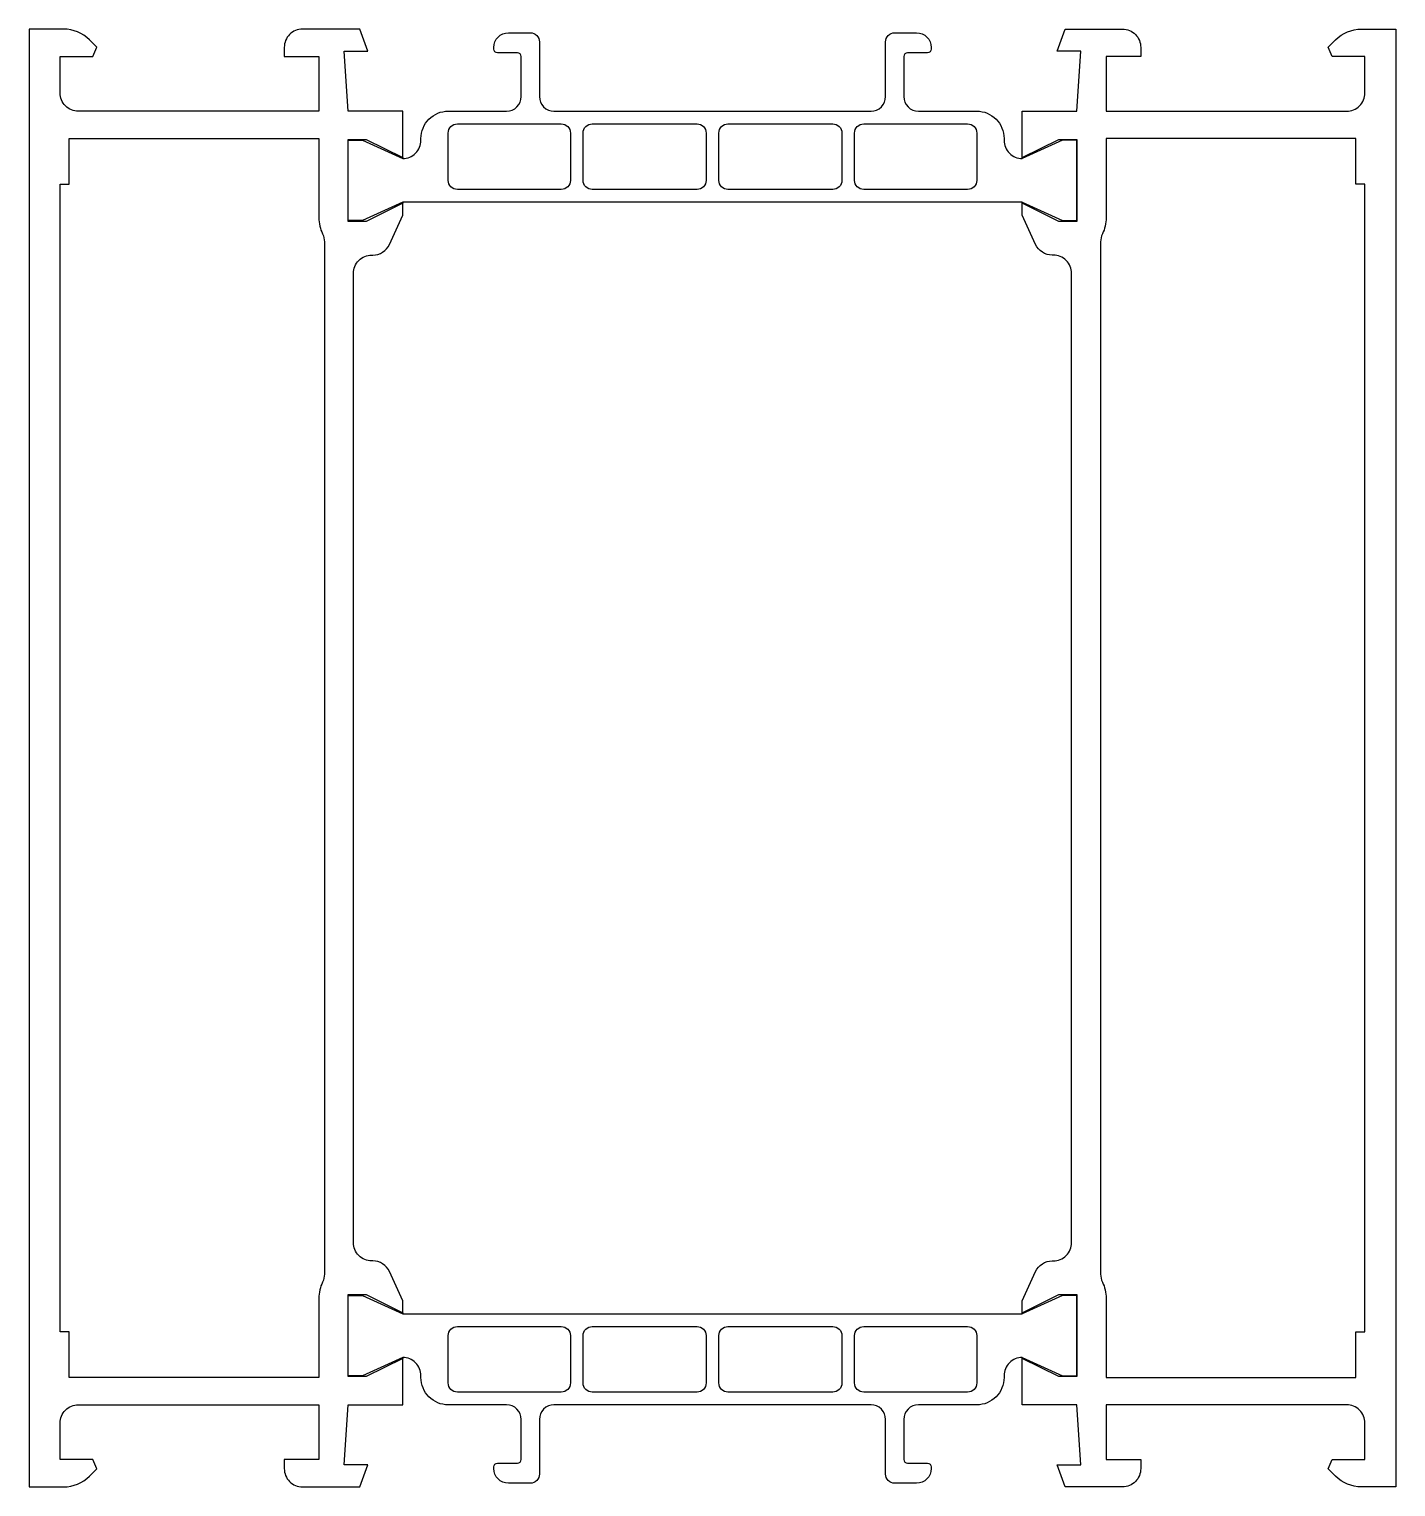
# Model space of a CAD drawing. Header units: millimetres. Extents: x 0 to 75, y 0 to 80.
import ezdxf

# ---------------------------------------------------------------- set-up
doc = ezdxf.new("R2010")
doc.units = ezdxf.units.MM

msp = doc.modelspace()

# ---------------------------------------------------------------- linework, layer by layer
for points in [[(20.5, 69.8), (20.5, 70.5), (18.3, 69.5), (17.5, 69.5), (17.5, 73.9), (18.3, 73.9), (20.5, 72.9), (20.5, 75.5), (17.5, 75.5), (17.279, 78.8), (18.586, 78.8), (18.149, 80), (15, 80, 0.414214), (14, 79), (14, 78.5), (15.9, 78.5), (15.9, 75.5), (2.7, 75.5, -0.414214), (1.7, 76.5), (1.7, 78.5), (3.5, 78.5), (3.712, 79.012), (3.31, 79.414, 0.198912), (1.896, 80), (0, 80), (0, 0), (1.896, 0, 0.198912), (3.31, 0.586), (3.712, 0.988), (3.5, 1.5), (1.7, 1.5), (1.7, 3.5, -0.414214), (2.7, 4.5), (15.9, 4.5), (15.9, 1.5), (14, 1.5), (14, 1, 0.414214), (15, 0), (18.149, 0), (18.586, 1.2), (17.279, 1.2), (17.5, 4.5), (20.5, 4.5), (20.5, 7.1), (18.3, 6.1), (17.5, 6.1), (17.5, 10.5), (18.3, 10.5), (20.5, 9.5), (20.5, 10.2), (19.766, 11.814, 0.294108), (18.856, 12.4), (18.8, 12.4, -0.414214), (17.8, 13.4), (17.8, 66.6, -0.414214), (18.8, 67.6), (18.856, 67.6, 0.294108), (19.766, 68.186), (20.5, 69.8)], [(54.5, 69.8), (54.5, 70.5), (56.7, 69.5), (57.5, 69.5), (57.5, 73.9), (56.7, 73.9), (54.5, 72.9), (54.5, 75.5), (57.5, 75.5), (57.721, 78.8), (56.414, 78.8), (56.851, 80), (60, 80, -0.414214), (61, 79), (61, 78.5), (59.1, 78.5), (59.1, 75.5), (72.3, 75.5, 0.414214), (73.3, 76.5), (73.3, 78.5), (71.5, 78.5), (71.288, 79.012), (71.69, 79.414, -0.198912), (73.104, 80), (75, 80), (75, 0), (73.104, 0, -0.198912), (71.69, 0.586), (71.288, 0.988), (71.5, 1.5), (73.3, 1.5), (73.3, 3.5, 0.414214), (72.3, 4.5), (59.1, 4.5), (59.1, 1.5), (61, 1.5), (61, 1, -0.414214), (60, 0), (56.851, 0), (56.414, 1.2), (57.721, 1.2), (57.5, 4.5), (54.5, 4.5), (54.5, 7.1), (56.7, 6.1), (57.5, 6.1), (57.5, 10.5), (56.7, 10.5), (54.5, 9.5), (54.5, 10.2), (55.234, 11.814, -0.294108), (56.144, 12.4), (56.2, 12.4, 0.414214), (57.2, 13.4), (57.2, 66.6, 0.414214), (56.2, 67.6), (56.144, 67.6, -0.294108), (55.234, 68.186), (54.5, 69.8)], [(54.5, 72.9), (54.5, 72.95), (56.5, 73.95), (57.5, 73.95), (57.5, 69.45), (56.5, 69.45), (54.5, 70.45), (54.5, 70.5), (20.5, 70.5), (20.5, 70.45), (18.5, 69.45), (17.5, 69.45), (17.5, 73.95), (18.5, 73.95), (20.5, 72.95), (20.5, 72.9, 0.414214), (21.5, 73.9), (21.5, 74, -0.414214), (23, 75.5), (26.2, 75.5, 0.414214), (27, 76.3), (27, 78.5, 0.414214), (26.8, 78.7), (25.7, 78.7, -0.414214), (25.5, 78.9), (25.5, 79, -0.414214), (26.3, 79.8), (27.5, 79.8, -0.414214), (28, 79.3), (28, 76.3, 0.414214), (28.8, 75.5), (46.2, 75.5, 0.414214), (47, 76.3), (47, 79.3, -0.414214), (47.5, 79.8), (48.7, 79.8, -0.414214), (49.5, 79), (49.5, 78.9, -0.414214), (49.3, 78.7), (48.2, 78.7, 0.414214), (48, 78.5), (48, 76.3, 0.414214), (48.8, 75.5), (52, 75.5, -0.414214), (53.5, 74), (53.5, 73.9, 0.414214), (54.5, 72.9)], [(23, 71.7), (23, 74.3, -0.414214), (23.5, 74.8), (29.2, 74.8, -0.414214), (29.7, 74.3), (29.7, 71.7, -0.414214), (29.2, 71.2), (23.5, 71.2, -0.414214), (23, 71.7)], [(30.4, 71.7), (30.4, 74.3, -0.414214), (30.9, 74.8), (36.65, 74.8, -0.414214), (37.15, 74.3), (37.15, 71.7, -0.414214), (36.65, 71.2), (30.9, 71.2, -0.414214), (30.4, 71.7)], [(44.6, 71.7, -0.414214), (44.1, 71.2), (38.35, 71.2, -0.414214), (37.85, 71.7), (37.85, 74.3, -0.414214), (38.35, 74.8), (44.1, 74.8, -0.414214), (44.6, 74.3), (44.6, 71.7)], [(45.3, 71.7), (45.3, 74.3, -0.414214), (45.8, 74.8), (51.5, 74.8, -0.414214), (52, 74.3), (52, 71.7, -0.414214), (51.5, 71.2), (45.8, 71.2, -0.414214), (45.3, 71.7)], [(2.2, 71.5), (2.2, 74), (15.9, 74), (15.9, 69.65, 0.112281), (16.102, 68.763, -0.112281), (16.2, 68.331), (16.2, 11.669, -0.112281), (16.102, 11.237, 0.112281), (15.9, 10.35), (15.9, 6), (2.2, 6), (2.2, 8.5), (1.7, 8.5), (1.7, 71.5), (2.2, 71.5)], [(72.8, 71.5), (72.8, 74), (59.1, 74), (59.1, 69.65, -0.112281), (58.898, 68.763, 0.112281), (58.8, 68.331), (58.8, 11.669, 0.112281), (58.898, 11.237, -0.112281), (59.1, 10.35), (59.1, 6), (72.8, 6), (72.8, 8.5), (73.3, 8.5), (73.3, 71.5), (72.8, 71.5)], [(20.5, 7.1), (20.5, 7.05), (18.5, 6.05), (17.5, 6.05), (17.5, 10.55), (18.5, 10.55), (20.5, 9.55), (20.5, 9.5), (54.5, 9.5), (54.5, 9.55), (56.5, 10.55), (57.5, 10.55), (57.5, 6.05), (56.5, 6.05), (54.5, 7.05), (54.5, 7.1, 0.414214), (53.5, 6.1), (53.5, 6, -0.414214), (52, 4.5), (48.8, 4.5, 0.414214), (48, 3.7), (48, 1.5, 0.414214), (48.2, 1.3), (49.3, 1.3, -0.414214), (49.5, 1.1), (49.5, 1, -0.414214), (48.7, 0.2), (47.5, 0.2, -0.414214), (47, 0.7), (47, 3.7, 0.414214), (46.2, 4.5), (28.8, 4.5, 0.414214), (28, 3.7), (28, 0.7, -0.414214), (27.5, 0.2), (26.3, 0.2, -0.414214), (25.5, 1), (25.5, 1.1, -0.414214), (25.7, 1.3), (26.8, 1.3, 0.414214), (27, 1.5), (27, 3.7, 0.414214), (26.2, 4.5), (23, 4.5, -0.414214), (21.5, 6), (21.5, 6.1, 0.414214), (20.5, 7.1)], [(29.7, 8.3), (29.7, 5.7, -0.414214), (29.2, 5.2), (23.5, 5.2, -0.414214), (23, 5.7), (23, 8.3, -0.414214), (23.5, 8.8), (29.2, 8.8, -0.414214), (29.7, 8.3)], [(30.4, 8.3, -0.414214), (30.9, 8.8), (36.65, 8.8, -0.414214), (37.15, 8.3), (37.15, 5.7, -0.414214), (36.65, 5.2), (30.9, 5.2, -0.414214), (30.4, 5.7), (30.4, 8.3)], [(44.6, 8.3), (44.6, 5.7, -0.414214), (44.1, 5.2), (38.35, 5.2, -0.414214), (37.85, 5.7), (37.85, 8.3, -0.414214), (38.35, 8.8), (44.1, 8.8, -0.414214), (44.6, 8.3)], [(52, 8.3), (52, 5.7, -0.414214), (51.5, 5.2), (45.8, 5.2, -0.414214), (45.3, 5.7), (45.3, 8.3, -0.414214), (45.8, 8.8), (51.5, 8.8, -0.414214), (52, 8.3)]]:
    msp.add_lwpolyline(points, format="xyb", close=True)

doc.saveas('drawing.dxf')
